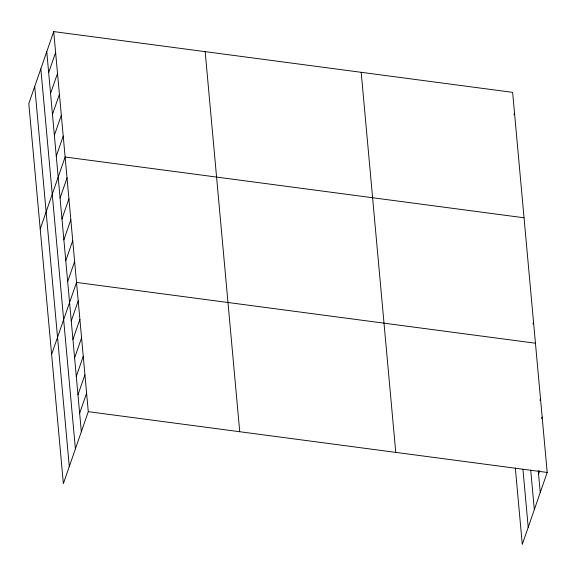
<?xml version="1.0" encoding="UTF-8"?>
<svg xmlns="http://www.w3.org/2000/svg" width="576" height="576" viewBox="0 0 576 576"><rect width="100%" height="100%" fill="white"/><g stroke="black" fill="none" stroke-linecap="round" stroke-linejoin="round"><path stroke-width="0.86" d="M53.719 31.594L28.8 103.558L63.367 483.638L88.286 411.667L53.719 31.594L512.633 92.362L547.2 472.442L522.281 544.406L515.326 467.928M48.665 72.583L55.62 52.495M50.566 93.485L57.521 73.397M52.466 114.394L59.422 94.306M54.367 135.295L61.33 115.207M56.268 156.197L63.23 136.109M40.205 228.989L65.131 157.018L524.045 217.786M60.07 198.007L67.032 177.919M61.97 218.916L68.933 198.821M63.878 239.818L70.834 219.73M65.779 260.719L72.734 240.631M67.68 281.628L74.635 261.533M51.61 354.413L76.536 282.442L535.45 343.217M71.258 320.99L78.214 300.902M72.936 339.451L79.891 319.363M74.614 357.912L81.569 337.824M76.291 376.373L83.246 356.285M77.969 394.834L84.931 374.746M79.654 413.294L86.609 393.206M513.958 114.941L514.534 113.27M532.966 323.986L533.549 322.308M539.906 400.27L540.482 398.599M541.584 418.73L542.16 417.06M538.567 474.07L539.726 470.722M88.286 411.667L547.2 472.442M538.243 470.549L540.245 492.53M530.719 470.088L534.312 509.652M522.929 469.267L528.206 527.292M361.195 72.31L395.755 452.383M205.164 51.646L239.731 431.719M46.764 51.682L81.331 431.755M40.838 68.803L75.398 448.877M34.726 86.443L69.293 466.517"/></g></svg>
